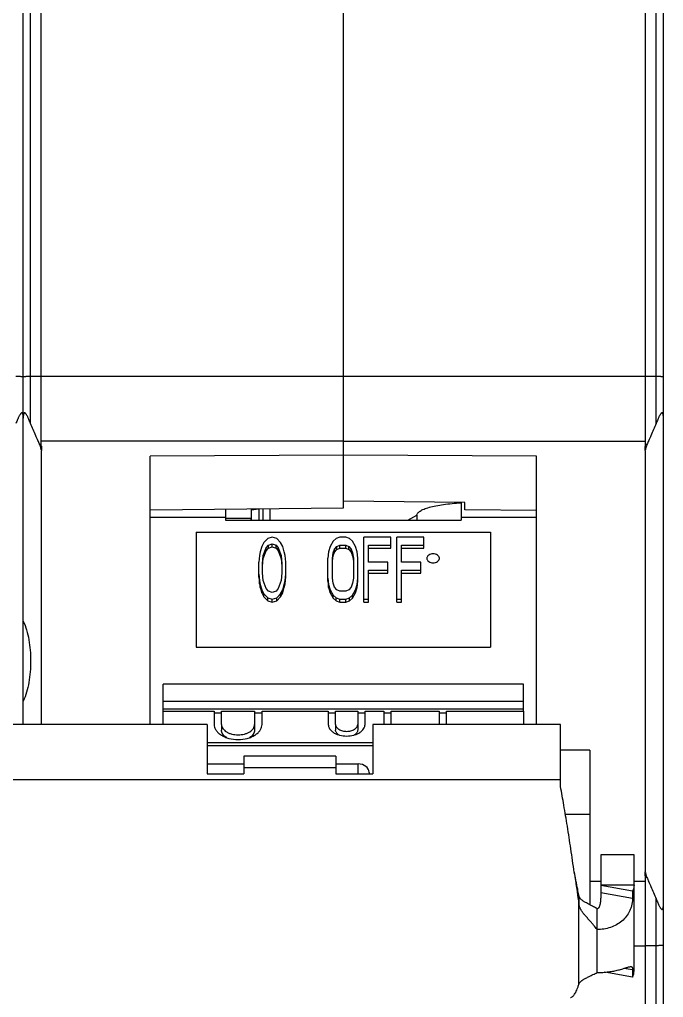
# Model space of a CAD drawing. Header units: millimetres. Extents: x 349.6 to 384.6, y 164.5 to 252.5.
# Drawn here: x 366.94 to 384.44, y 199.33 to 225.9 of the extents above; entities that cross this region are included whole.
import ezdxf

# ---------------------------------------------------------------- set-up
doc = ezdxf.new("R2010")
doc.units = ezdxf.units.MM
doc.header["$MEASUREMENT"] = 0
doc.layers.get('0').update_dxf_attribs({"lineweight": 0})
for name, color, linetype, lineweight in [('03_AXES', 7, 'Continuous', 0), ('08_DRAFTS', 7, 'Continuous', 0), ('09_ROUNDS', 7, 'Continuous', 0)]:
    doc.layers.add(name, color=color, linetype=linetype, lineweight=lineweight)

msp = doc.modelspace()

# ---------------------------------------------------------------- linework, layer by layer
at = {"color": 7, "lineweight": 25}
for p, q in [((367.236, 214.92), (367.236, 250.865)), ((367.526, 214.205), (367.526, 250.965)), ((367.036, 209.552), (367.036, 250.665)), ((367.526, 216.197), (367.236, 216.197)), ((375.736, 216.201), (367.526, 216.201)), ((375.736, 214.44), (367.526, 214.44)), ((367.526, 214.348), (367.485, 214.348)), ((367.536, 206.746), (367.536, 214.191)), ((373.436, 212.59), (373.233, 212.565)), ((372.536, 212.375), (372.536, 212.295)), ((372.536, 212.295), (378.936, 212.295)), ((377.486, 212.295), (377.736, 212.429)), ((377.736, 212.429), (377.736, 212.295)), ((378.936, 212.375), (378.936, 212.295)), ((371.736, 211.972), (371.736, 208.849)), ((371.736, 211.972), (379.736, 211.972)), ((373.681, 211.797), (373.579, 211.69)), ((373.804, 211.833), (373.681, 211.797)), ((373.926, 211.797), (373.804, 211.833)), ((374.028, 211.69), (373.926, 211.797)), ((375.539, 211.797), (375.457, 211.726)), ((375.641, 211.833), (375.539, 211.797)), ((375.804, 211.833), (375.641, 211.833)), ((375.907, 211.797), (375.804, 211.833)), ((375.988, 211.726), (375.907, 211.797)), ((376.294, 210.069), (376.294, 211.833)), ((377.029, 211.833), (376.294, 211.833)), ((377.029, 211.537), (377.029, 211.833)), ((377.193, 210.069), (377.193, 211.833)), ((377.928, 211.833), (377.193, 211.833)), ((377.928, 211.537), (377.928, 211.833)), ((379.736, 211.972), (379.736, 208.849)), ((373.518, 211.583), (373.477, 211.439)), ((373.579, 211.69), (373.518, 211.583)), ((373.559, 211.332), (373.64, 211.547)), ((373.64, 211.547), (373.702, 211.618)), ((373.64, 211.466), (373.64, 211.547)), ((373.64, 211.466), (373.702, 211.537)), ((373.702, 211.618), (373.804, 211.654)), ((373.702, 211.537), (373.702, 211.618)), ((373.702, 211.537), (373.804, 211.573)), ((373.804, 211.573), (373.804, 211.654)), ((373.804, 211.654), (373.906, 211.618)), ((373.804, 211.573), (373.906, 211.537)), ((373.906, 211.537), (373.906, 211.618)), ((373.906, 211.618), (373.967, 211.547)), ((373.906, 211.537), (373.967, 211.466)), ((373.967, 211.466), (373.967, 211.547)), ((373.967, 211.547), (374.049, 211.332)), ((374.089, 211.583), (374.028, 211.69)), ((374.13, 211.439), (374.089, 211.583)), ((375.376, 211.583), (375.335, 211.439)), ((375.457, 211.726), (375.376, 211.583)), ((375.457, 211.404), (375.498, 211.511)), ((375.498, 211.511), (375.559, 211.583)), ((375.498, 211.43), (375.498, 211.511)), ((375.498, 211.43), (375.559, 211.502)), ((375.559, 211.583), (375.641, 211.618)), ((375.559, 211.502), (375.559, 211.583)), ((375.559, 211.502), (375.641, 211.537)), ((375.641, 211.537), (375.641, 211.618)), ((375.641, 211.618), (375.804, 211.618)), ((375.641, 211.537), (375.804, 211.537)), ((375.804, 211.537), (375.804, 211.618)), ((375.804, 211.618), (375.886, 211.583)), ((375.804, 211.537), (375.886, 211.502)), ((375.886, 211.502), (375.886, 211.583)), ((375.886, 211.583), (375.947, 211.511)), ((375.886, 211.502), (375.947, 211.43)), ((375.947, 211.43), (375.947, 211.511)), ((375.947, 211.511), (375.988, 211.404)), ((376.07, 211.583), (375.988, 211.726)), ((376.111, 211.439), (376.07, 211.583)), ((376.417, 211.153), (376.417, 211.618)), ((376.417, 211.618), (377.029, 211.618)), ((376.417, 211.537), (377.029, 211.537)), ((377.315, 211.153), (377.315, 211.618)), ((377.315, 211.618), (377.928, 211.618)), ((377.315, 211.537), (377.928, 211.537)), ((373.457, 211.332), (373.436, 211.153)), ((373.477, 211.439), (373.457, 211.332)), ((373.538, 211.117), (373.559, 211.332)), ((373.538, 211.036), (373.559, 211.251)), ((373.559, 211.251), (373.64, 211.466)), ((373.559, 211.251), (373.559, 211.332)), ((373.967, 211.466), (374.049, 211.251)), ((374.049, 211.332), (374.069, 211.117)), ((374.049, 211.251), (374.049, 211.332)), ((374.049, 211.251), (374.069, 211.036)), ((374.151, 211.332), (374.13, 211.439)), ((374.171, 211.153), (374.151, 211.332)), ((375.335, 211.439), (375.314, 211.26)), ((375.314, 210.642), (375.314, 211.26)), ((375.437, 211.26), (375.457, 211.404)), ((375.437, 211.179), (375.457, 211.322)), ((375.437, 210.723), (375.437, 211.26)), ((375.457, 211.322), (375.498, 211.43)), ((375.457, 211.322), (375.457, 211.404)), ((375.947, 211.43), (375.988, 211.322)), ((375.988, 211.404), (376.009, 211.26)), ((375.988, 211.322), (375.988, 211.404)), ((375.988, 211.322), (376.009, 211.179)), ((376.009, 211.26), (376.009, 210.723)), ((376.131, 211.26), (376.111, 211.439)), ((376.131, 210.642), (376.131, 211.26)), ((373.436, 210.75), (373.436, 211.153)), ((373.538, 210.866), (373.538, 211.117)), ((374.069, 211.117), (374.069, 210.866)), ((374.171, 210.75), (374.171, 211.153)), ((376.948, 211.153), (376.417, 211.153)), ((376.948, 210.857), (376.948, 211.153)), ((377.846, 211.153), (377.315, 211.153)), ((377.846, 210.857), (377.846, 211.153)), ((373.436, 210.831), (373.457, 210.652)), ((373.436, 210.75), (373.457, 210.57)), ((373.559, 210.652), (373.538, 210.866)), ((374.069, 210.866), (374.049, 210.652)), ((374.151, 210.652), (374.171, 210.831)), ((374.151, 210.57), (374.171, 210.75)), ((375.314, 210.723), (375.335, 210.544)), ((375.457, 210.58), (375.437, 210.723)), ((376.009, 210.723), (375.988, 210.58)), ((376.111, 210.544), (376.131, 210.723)), ((376.417, 210.069), (376.417, 210.938)), ((376.417, 210.938), (376.948, 210.938)), ((376.417, 210.857), (376.948, 210.857)), ((377.315, 210.069), (377.315, 210.938)), ((377.315, 210.938), (377.846, 210.938)), ((377.315, 210.857), (377.846, 210.857)), ((373.457, 210.652), (373.477, 210.544)), ((373.457, 210.57), (373.457, 210.652)), ((373.457, 210.57), (373.477, 210.463)), ((373.477, 210.463), (373.477, 210.544)), ((373.477, 210.544), (373.518, 210.401)), ((373.477, 210.463), (373.518, 210.32)), ((373.64, 210.437), (373.559, 210.652)), ((373.702, 210.365), (373.64, 210.437)), ((373.967, 210.437), (373.906, 210.365)), ((374.049, 210.652), (373.967, 210.437)), ((374.089, 210.401), (374.13, 210.544)), ((374.089, 210.32), (374.13, 210.463)), ((374.13, 210.544), (374.151, 210.652)), ((374.13, 210.463), (374.151, 210.57)), ((374.13, 210.463), (374.13, 210.544)), ((374.151, 210.57), (374.151, 210.652)), ((375.314, 210.642), (375.335, 210.463)), ((375.335, 210.463), (375.335, 210.544)), ((375.335, 210.544), (375.376, 210.401)), ((375.335, 210.463), (375.376, 210.32)), ((375.498, 210.472), (375.457, 210.58)), ((375.559, 210.401), (375.498, 210.472)), ((375.947, 210.472), (375.886, 210.401)), ((375.988, 210.58), (375.947, 210.472)), ((376.07, 210.401), (376.111, 210.544)), ((376.07, 210.32), (376.111, 210.463)), ((376.111, 210.463), (376.131, 210.642)), ((376.111, 210.463), (376.111, 210.544)), ((373.518, 210.32), (373.518, 210.401)), ((373.518, 210.401), (373.579, 210.293)), ((373.518, 210.32), (373.579, 210.212)), ((373.579, 210.212), (373.579, 210.293)), ((373.579, 210.293), (373.681, 210.186)), ((373.579, 210.212), (373.681, 210.105)), ((373.681, 210.105), (373.681, 210.186)), ((373.681, 210.186), (373.804, 210.15)), ((373.804, 210.329), (373.702, 210.365)), ((373.906, 210.365), (373.804, 210.329)), ((373.804, 210.15), (373.926, 210.186)), ((373.926, 210.186), (374.028, 210.293)), ((373.926, 210.105), (374.028, 210.212)), ((373.926, 210.105), (373.926, 210.186)), ((374.028, 210.293), (374.089, 210.401)), ((374.028, 210.212), (374.089, 210.32)), ((374.028, 210.212), (374.028, 210.293)), ((374.089, 210.32), (374.089, 210.401)), ((375.376, 210.32), (375.376, 210.401)), ((375.376, 210.401), (375.457, 210.258)), ((375.376, 210.32), (375.457, 210.177)), ((375.457, 210.177), (375.457, 210.258)), ((375.457, 210.258), (375.539, 210.186)), ((375.457, 210.177), (375.539, 210.105)), ((375.539, 210.105), (375.539, 210.186)), ((375.539, 210.186), (375.641, 210.15)), ((375.641, 210.365), (375.559, 210.401)), ((375.804, 210.365), (375.641, 210.365)), ((375.886, 210.401), (375.804, 210.365)), ((375.804, 210.15), (375.907, 210.186)), ((375.907, 210.186), (375.988, 210.258)), ((375.907, 210.105), (375.907, 210.186)), ((375.907, 210.105), (375.988, 210.177)), ((375.988, 210.258), (376.07, 210.401)), ((375.988, 210.177), (376.07, 210.32)), ((375.988, 210.177), (375.988, 210.258)), ((376.07, 210.32), (376.07, 210.401)), ((373.681, 210.105), (373.804, 210.069)), ((373.804, 210.069), (373.804, 210.15)), ((373.804, 210.069), (373.926, 210.105)), ((375.539, 210.105), (375.641, 210.069)), ((375.641, 210.069), (375.641, 210.15)), ((375.641, 210.15), (375.804, 210.15)), ((375.641, 210.069), (375.804, 210.069)), ((375.804, 210.069), (375.804, 210.15)), ((375.804, 210.069), (375.907, 210.105)), ((376.294, 210.15), (376.417, 210.15)), ((376.294, 210.069), (376.417, 210.069)), ((377.193, 210.15), (377.315, 210.15)), ((377.193, 210.069), (377.315, 210.069)), ((371.736, 208.849), (379.736, 208.849)), ((367.036, 206.746), (367.036, 207.379)), ((370.836, 206.746), (370.836, 207.106)), ((370.836, 207.106), (372.226, 207.106)), ((372.226, 207.106), (372.226, 206.748)), ((372.226, 207.057), (372.426, 207.057)), ((372.426, 206.748), (372.426, 207.106)), ((372.426, 207.106), (373.326, 207.106)), ((373.326, 207.106), (373.326, 206.748)), ((373.326, 207.057), (373.526, 207.057)), ((373.526, 206.748), (373.526, 207.106)), ((373.526, 207.106), (375.326, 207.106)), ((375.326, 207.106), (375.326, 206.748)), ((375.326, 207.057), (375.526, 207.057)), ((375.526, 206.748), (375.526, 207.106)), ((375.526, 207.106), (376.126, 207.106)), ((376.126, 207.106), (376.126, 206.748)), ((376.126, 207.057), (376.326, 207.057)), ((376.326, 206.748), (376.326, 207.106)), ((376.326, 207.106), (376.836, 207.106)), ((376.836, 207.106), (376.836, 206.746)), ((376.836, 207.057), (377.036, 207.057)), ((377.036, 206.746), (377.036, 207.106)), ((377.036, 207.106), (378.336, 207.106)), ((378.336, 207.106), (378.336, 206.746)), ((378.336, 207.057), (378.536, 207.057)), ((378.536, 206.746), (378.536, 207.106)), ((378.536, 207.106), (380.636, 207.106)), ((380.636, 207.106), (380.636, 206.746)), ((382.436, 206.045), (381.636, 206.045)), ((375.536, 205.568), (373.036, 205.568)), ((381.636, 205.243), (350.936, 205.243)), ((382.736, 203.202), (382.736, 202.383)), ((383.636, 203.202), (382.736, 203.202)), ((382.732, 202.366), (382.732, 202.172)), ((383.598, 202.211), (382.732, 202.366)), ((382.736, 202.383), (383.636, 202.383)), ((382.136, 201.893), (382.136, 202.114)), ((382.144, 202.084), (382.136, 202.114)), ((382.144, 201.849), (382.144, 202.084)), ((383.598, 202.017), (382.732, 202.172)), ((382.636, 201.171), (382.636, 201.737)), ((383.598, 200.074), (383.363, 200.116)), ((383.598, 199.88), (382.843, 200.015))]:
    msp.add_line(p, q, dxfattribs=at)
at = {"color": 3, "lineweight": 25}
for p, q in [((372.036, 206.746), (357.036, 206.746)), ((372.036, 206.746), (372.036, 205.4)), ((376.536, 206.746), (376.536, 205.4)), ((381.636, 206.746), (376.536, 206.746)), ((381.636, 205.057), (381.636, 206.746)), ((373.036, 205.881), (373.036, 205.4)), ((375.536, 205.881), (373.036, 205.881)), ((375.536, 205.881), (375.536, 205.4)), ((372.036, 205.4), (373.036, 205.4)), ((375.536, 205.4), (376.536, 205.4)), ((383.636, 200.052), (383.636, 203.202)), ((383.598, 202.211), (383.598, 202.017)), ((382.136, 199.678), (382.136, 201.893)), ((382.144, 201.849), (382.136, 201.893)), ((382.636, 200.005), (382.636, 201.171)), ((383.598, 200.074), (383.598, 199.88))]:
    msp.add_line(p, q, dxfattribs=at)
at = {"color": 7, "lineweight": 25}
for points, knots in [([(367.236, 216.197), (367.223, 216.197), (367.21, 216.197), (367.197, 216.197), (367.185, 216.196), (367.172, 216.196), (367.16, 216.196), (367.148, 216.196), (367.137, 216.196), (367.125, 216.195), (367.115, 216.195), (367.105, 216.195), (367.095, 216.194), (367.09, 216.194), (367.086, 216.194), (367.082, 216.194), (367.078, 216.194), (367.074, 216.194), (367.07, 216.193), (367.066, 216.193), (367.063, 216.193), (367.06, 216.193), (367.057, 216.192), (367.054, 216.192), (367.051, 216.192), (367.049, 216.192), (367.047, 216.192), (367.045, 216.191), (367.043, 216.191), (367.041, 216.191), (367.04, 216.191), (367.039, 216.19), (367.038, 216.19), (367.037, 216.19), (367.037, 216.19), (367.036, 216.189), (367.036, 216.189)], [0, 0, 0, 0, 1, 1, 1, 2, 2, 2, 3, 3, 3, 4, 4, 4, 5, 5, 5, 6, 6, 6, 7, 7, 7, 8, 8, 8, 9, 9, 9, 10, 10, 10, 11, 11, 11, 12, 12, 12, 12]), ([(367.236, 214.92), (367.229, 214.94), (367.221, 214.959), (367.213, 214.978), (367.205, 214.996), (367.197, 215.015), (367.189, 215.034), (367.185, 215.044), (367.181, 215.053), (367.177, 215.062), (367.172, 215.071), (367.168, 215.081), (367.164, 215.09), (367.159, 215.099), (367.155, 215.108), (367.15, 215.117), (367.146, 215.126), (367.141, 215.134), (367.136, 215.143), (367.131, 215.151), (367.127, 215.159), (367.121, 215.168), (367.119, 215.171), (367.116, 215.175), (367.113, 215.179), (367.111, 215.183), (367.108, 215.186), (367.105, 215.19), (367.102, 215.193), (367.099, 215.196), (367.096, 215.199), (367.093, 215.202), (367.09, 215.204), (367.087, 215.206), (367.084, 215.208), (367.08, 215.21), (367.077, 215.21), (367.075, 215.21), (367.073, 215.21), (367.072, 215.21), (367.07, 215.21), (367.068, 215.209), (367.066, 215.209), (367.063, 215.207), (367.059, 215.203), (367.057, 215.2), (367.054, 215.195), (367.052, 215.19), (367.05, 215.185), (367.045, 215.173), (367.043, 215.161), (367.041, 215.149), (367.037, 215.123), (367.036, 215.097), (367.036, 215.071)], [0, 0, 0, 0, 1, 1, 1, 2, 2, 2, 3, 3, 3, 4, 4, 4, 5, 5, 5, 6, 6, 6, 7, 7, 7, 8, 8, 8, 9, 9, 9, 10, 10, 10, 11, 11, 11, 12, 12, 12, 13, 13, 13, 14, 14, 14, 15, 15, 15, 16, 16, 16, 17, 17, 17, 18, 18, 18, 18]), ([(367.485, 214.348), (367.469, 214.385), (367.453, 214.421), (367.436, 214.458), (367.416, 214.502), (367.396, 214.547), (367.376, 214.591), (367.327, 214.7), (367.28, 214.81), (367.236, 214.92)], [0, 0, 0, 0, 1, 1, 1, 2, 2, 2, 3, 3, 3, 3]), ([(367.526, 214.205), (367.524, 214.217), (367.522, 214.23), (367.519, 214.242), (367.511, 214.278), (367.5, 214.314), (367.485, 214.348)], [0, 0, 0, 0, 1, 1, 1, 2, 2, 2, 2]), ([(367.526, 214.318), (367.528, 214.308), (367.529, 214.297), (367.531, 214.287), (367.534, 214.255), (367.536, 214.223), (367.536, 214.191)], [0, 0, 0, 0, 1, 1, 1, 2, 2, 2, 2]), ([(378.176, 211.379), (378.154, 211.379), (378.132, 211.376), (378.111, 211.37), (378.091, 211.364), (378.073, 211.355), (378.056, 211.344), (378.041, 211.333), (378.028, 211.32), (378.019, 211.305), (378.015, 211.297), (378.012, 211.29), (378.009, 211.282), (378.007, 211.274), (378.006, 211.266), (378.006, 211.259)], [0, 0, 0, 0, 1, 1, 1, 2, 2, 2, 3, 3, 3, 4, 4, 4, 5, 5, 5, 5]), ([(378.006, 211.259), (378.006, 211.251), (378.007, 211.243), (378.009, 211.235), (378.012, 211.227), (378.015, 211.22), (378.019, 211.213), (378.028, 211.197), (378.041, 211.184), (378.056, 211.174), (378.073, 211.162), (378.091, 211.153), (378.111, 211.147), (378.132, 211.141), (378.154, 211.138), (378.176, 211.138)], [0, 0, 0, 0, 1, 1, 1, 2, 2, 2, 3, 3, 3, 4, 4, 4, 5, 5, 5, 5]), ([(378.346, 211.259), (378.346, 211.266), (378.345, 211.274), (378.343, 211.282), (378.341, 211.29), (378.337, 211.297), (378.333, 211.305), (378.324, 211.32), (378.311, 211.333), (378.296, 211.344), (378.28, 211.355), (378.261, 211.364), (378.241, 211.37), (378.22, 211.376), (378.198, 211.379), (378.176, 211.379)], [0, 0, 0, 0, 1, 1, 1, 2, 2, 2, 3, 3, 3, 4, 4, 4, 5, 5, 5, 5]), ([(378.176, 211.138), (378.198, 211.138), (378.22, 211.141), (378.241, 211.147), (378.261, 211.153), (378.28, 211.162), (378.296, 211.174), (378.311, 211.184), (378.324, 211.197), (378.333, 211.213), (378.337, 211.22), (378.341, 211.227), (378.343, 211.235), (378.345, 211.243), (378.346, 211.251), (378.346, 211.259)], [0, 0, 0, 0, 1, 1, 1, 2, 2, 2, 3, 3, 3, 4, 4, 4, 5, 5, 5, 5]), ([(367.036, 209.552), (367.073, 209.475), (367.103, 209.395), (367.127, 209.313), (367.153, 209.225), (367.173, 209.136), (367.189, 209.046), (367.205, 208.951), (367.217, 208.856), (367.224, 208.76), (367.232, 208.662), (367.236, 208.564), (367.236, 208.465)], [0, 0, 0, 0, 1, 1, 1, 2, 2, 2, 3, 3, 3, 4, 4, 4, 4]), ([(367.236, 208.465), (367.236, 208.367), (367.232, 208.269), (367.224, 208.171), (367.217, 208.075), (367.205, 207.98), (367.189, 207.885), (367.173, 207.795), (367.153, 207.706), (367.127, 207.618), (367.103, 207.536), (367.073, 207.456), (367.036, 207.379)], [0, 0, 0, 0, 1, 1, 1, 2, 2, 2, 3, 3, 3, 4, 4, 4, 4]), ([(382.136, 202.114), (382.126, 202.165), (382.115, 202.215), (382.105, 202.266), (382.074, 202.42), (382.043, 202.574), (382.012, 202.728)], [0, 0, 0, 0, 1, 1, 1, 2, 2, 2, 2]), ([(382.736, 202.383), (382.736, 202.382), (382.736, 202.38), (382.736, 202.379), (382.735, 202.374), (382.734, 202.37), (382.732, 202.366)], [0, 0, 0, 0, 1, 1, 1, 2, 2, 2, 2]), ([(382.636, 201.737), (382.603, 201.757), (382.569, 201.776), (382.534, 201.794), (382.514, 201.805), (382.493, 201.816), (382.473, 201.827), (382.46, 201.834), (382.447, 201.84), (382.434, 201.847), (382.425, 201.852), (382.416, 201.857), (382.406, 201.862), (382.394, 201.868), (382.381, 201.875), (382.369, 201.882), (382.353, 201.89), (382.337, 201.899), (382.321, 201.908), (382.308, 201.914), (382.296, 201.921), (382.283, 201.928), (382.275, 201.933), (382.266, 201.938), (382.258, 201.944), (382.25, 201.949), (382.242, 201.955), (382.234, 201.961), (382.226, 201.966), (382.219, 201.972), (382.212, 201.978), (382.208, 201.981), (382.205, 201.985), (382.201, 201.988), (382.198, 201.991), (382.194, 201.995), (382.191, 201.999), (382.187, 202.003), (382.184, 202.007), (382.181, 202.01), (382.178, 202.014), (382.176, 202.017), (382.173, 202.021), (382.171, 202.024), (382.169, 202.027), (382.167, 202.031), (382.165, 202.033), (382.163, 202.036), (382.162, 202.039), (382.159, 202.044), (382.156, 202.049), (382.153, 202.054), (382.151, 202.06), (382.148, 202.065), (382.147, 202.071), (382.145, 202.075), (382.144, 202.079), (382.144, 202.084)], [0, 0, 0, 0, 1, 1, 1, 2, 2, 2, 3, 3, 3, 4, 4, 4, 5, 5, 5, 6, 6, 6, 7, 7, 7, 8, 8, 8, 9, 9, 9, 10, 10, 10, 11, 11, 11, 12, 12, 12, 13, 13, 13, 14, 14, 14, 15, 15, 15, 16, 16, 16, 17, 17, 17, 18, 18, 18, 19, 19, 19, 19]), ([(382.732, 202.172), (382.732, 202.136), (382.732, 202.1), (382.731, 202.064), (382.73, 202.046), (382.73, 202.027), (382.729, 202.009), (382.728, 201.99), (382.727, 201.971), (382.725, 201.952), (382.723, 201.932), (382.721, 201.913), (382.718, 201.894), (382.717, 201.884), (382.715, 201.874), (382.713, 201.864), (382.711, 201.854), (382.709, 201.844), (382.706, 201.834), (382.704, 201.825), (382.701, 201.815), (382.697, 201.805), (382.694, 201.795), (382.69, 201.786), (382.685, 201.777), (382.682, 201.772), (382.679, 201.767), (382.676, 201.763), (382.673, 201.759), (382.67, 201.755), (382.666, 201.751), (382.662, 201.747), (382.657, 201.744), (382.652, 201.741), (382.647, 201.739), (382.642, 201.737), (382.636, 201.737)], [0, 0, 0, 0, 1, 1, 1, 2, 2, 2, 3, 3, 3, 4, 4, 4, 5, 5, 5, 6, 6, 6, 7, 7, 7, 8, 8, 8, 9, 9, 9, 10, 10, 10, 11, 11, 11, 12, 12, 12, 12])]:
    msp.add_open_spline(points, degree=3, knots=knots, dxfattribs=at)
at = {"color": 3, "lineweight": 25}
for points, knots in [([(382.012, 202.728), (381.981, 202.941), (381.95, 203.153), (381.918, 203.366), (381.888, 203.571), (381.857, 203.776), (381.824, 203.981), (381.794, 204.171), (381.763, 204.362), (381.73, 204.552), (381.701, 204.721), (381.67, 204.889), (381.636, 205.057)], [0, 0, 0, 0, 1, 1, 1, 2, 2, 2, 3, 3, 3, 4, 4, 4, 4]), ([(383.636, 202.383), (383.636, 202.354), (383.633, 202.325), (383.627, 202.296), (383.62, 202.267), (383.61, 202.238), (383.598, 202.211)], [0, 0, 0, 0, 1, 1, 1, 2, 2, 2, 2]), ([(383.598, 202.017), (383.598, 202.004), (383.597, 201.991), (383.596, 201.978), (383.595, 201.964), (383.594, 201.949), (383.592, 201.935), (383.588, 201.905), (383.583, 201.874), (383.576, 201.845), (383.568, 201.815), (383.56, 201.786), (383.55, 201.757), (383.54, 201.728), (383.529, 201.701), (383.516, 201.674), (383.491, 201.621), (383.46, 201.571), (383.424, 201.525), (383.389, 201.479), (383.349, 201.438), (383.305, 201.401), (383.26, 201.363), (383.211, 201.33), (383.16, 201.302), (383.108, 201.273), (383.053, 201.249), (382.997, 201.23), (382.881, 201.19), (382.758, 201.171), (382.636, 201.171)], [0, 0, 0, 0, 1, 1, 1, 2, 2, 2, 3, 3, 3, 4, 4, 4, 5, 5, 5, 6, 6, 6, 7, 7, 7, 8, 8, 8, 9, 9, 9, 10, 10, 10, 10]), ([(382.636, 201.171), (382.604, 201.212), (382.571, 201.253), (382.537, 201.293), (382.517, 201.316), (382.497, 201.34), (382.477, 201.363), (382.465, 201.377), (382.453, 201.39), (382.441, 201.404), (382.428, 201.419), (382.415, 201.434), (382.401, 201.449), (382.379, 201.474), (382.357, 201.499), (382.335, 201.524), (382.324, 201.537), (382.313, 201.549), (382.302, 201.562), (382.294, 201.572), (382.285, 201.582), (382.276, 201.593), (382.258, 201.615), (382.24, 201.638), (382.223, 201.662), (382.218, 201.67), (382.213, 201.677), (382.208, 201.685), (382.204, 201.692), (382.2, 201.698), (382.196, 201.705), (382.192, 201.712), (382.188, 201.719), (382.185, 201.726), (382.182, 201.733), (382.178, 201.74), (382.175, 201.747), (382.172, 201.756), (382.168, 201.764), (382.165, 201.772), (382.161, 201.783), (382.157, 201.794), (382.153, 201.805), (382.151, 201.813), (382.149, 201.822), (382.147, 201.83), (382.145, 201.836), (382.144, 201.842), (382.144, 201.849)], [0, 0, 0, 0, 1, 1, 1, 2, 2, 2, 3, 3, 3, 4, 4, 4, 5, 5, 5, 6, 6, 6, 7, 7, 7, 8, 8, 8, 9, 9, 9, 10, 10, 10, 11, 11, 11, 12, 12, 12, 13, 13, 13, 14, 14, 14, 15, 15, 15, 16, 16, 16, 16]), ([(382.636, 200.005), (382.688, 200.005), (382.739, 200.007), (382.791, 200.01), (382.841, 200.013), (382.891, 200.018), (382.941, 200.024), (382.989, 200.03), (383.036, 200.037), (383.084, 200.046), (383.127, 200.054), (383.171, 200.064), (383.214, 200.074), (383.253, 200.084), (383.292, 200.094), (383.33, 200.106), (383.363, 200.116), (383.396, 200.126), (383.428, 200.137), (383.442, 200.141), (383.456, 200.146), (383.47, 200.15), (383.482, 200.154), (383.494, 200.158), (383.506, 200.161), (383.516, 200.163), (383.527, 200.165), (383.537, 200.167), (383.545, 200.167), (383.554, 200.167), (383.562, 200.165)], [0, 0, 0, 0, 1, 1, 1, 2, 2, 2, 3, 3, 3, 4, 4, 4, 5, 5, 5, 6, 6, 6, 7, 7, 7, 8, 8, 8, 9, 9, 9, 10, 10, 10, 10]), ([(383.562, 200.165), (383.567, 200.164), (383.573, 200.161), (383.577, 200.158), (383.582, 200.153), (383.586, 200.147), (383.588, 200.141), (383.59, 200.137), (383.591, 200.133), (383.592, 200.129), (383.594, 200.124), (383.595, 200.119), (383.596, 200.114), (383.597, 200.101), (383.598, 200.087), (383.598, 200.074)], [0, 0, 0, 0, 1, 1, 1, 2, 2, 2, 3, 3, 3, 4, 4, 4, 5, 5, 5, 5]), ([(382.144, 199.698), (382.145, 199.701), (382.146, 199.704), (382.147, 199.707), (382.149, 199.711), (382.151, 199.715), (382.153, 199.719), (382.156, 199.724), (382.16, 199.729), (382.164, 199.733), (382.168, 199.74), (382.174, 199.745), (382.179, 199.751), (382.185, 199.757), (382.191, 199.763), (382.198, 199.769), (382.201, 199.772), (382.204, 199.774), (382.207, 199.777), (382.21, 199.78), (382.213, 199.782), (382.217, 199.785), (382.221, 199.788), (382.225, 199.791), (382.23, 199.794), (382.235, 199.798), (382.24, 199.801), (382.245, 199.804), (382.255, 199.81), (382.265, 199.817), (382.275, 199.822), (382.286, 199.829), (382.298, 199.835), (382.309, 199.841), (382.323, 199.849), (382.338, 199.857), (382.353, 199.865), (382.367, 199.873), (382.381, 199.88), (382.395, 199.888), (382.408, 199.894), (382.42, 199.9), (382.433, 199.907), (382.447, 199.914), (382.462, 199.921), (382.476, 199.928), (382.491, 199.935), (382.506, 199.942), (382.521, 199.95), (382.559, 199.968), (382.598, 199.987), (382.636, 200.005)], [0, 0, 0, 0, 1, 1, 1, 2, 2, 2, 3, 3, 3, 4, 4, 4, 5, 5, 5, 6, 6, 6, 7, 7, 7, 8, 8, 8, 9, 9, 9, 10, 10, 10, 11, 11, 11, 12, 12, 12, 13, 13, 13, 14, 14, 14, 15, 15, 15, 16, 16, 16, 17, 17, 17, 17]), ([(383.598, 199.88), (383.61, 199.907), (383.62, 199.936), (383.627, 199.965), (383.633, 199.993), (383.636, 200.023), (383.636, 200.052)], [0, 0, 0, 0, 1, 1, 1, 2, 2, 2, 2]), ([(381.908, 199.328), (381.918, 199.328), (381.927, 199.33), (381.937, 199.334), (381.947, 199.338), (381.956, 199.343), (381.965, 199.35), (381.976, 199.358), (381.985, 199.368), (381.994, 199.378), (382.004, 199.39), (382.013, 199.403), (382.022, 199.416), (382.032, 199.432), (382.042, 199.449), (382.051, 199.466), (382.061, 199.486), (382.07, 199.506), (382.079, 199.526), (382.089, 199.549), (382.099, 199.573), (382.108, 199.597), (382.118, 199.623), (382.127, 199.65), (382.136, 199.678)], [0, 0, 0, 0, 1, 1, 1, 2, 2, 2, 3, 3, 3, 4, 4, 4, 5, 5, 5, 6, 6, 6, 7, 7, 7, 8, 8, 8, 8])]:
    msp.add_open_spline(points, degree=3, knots=knots, dxfattribs=at)
for points in [[(382.012, 202.728), (382.053, 202.45), (382.094, 202.171), (382.136, 201.893)], [(382.136, 199.678), (382.139, 199.684), (382.141, 199.691), (382.144, 199.698)]]:
    msp.add_open_spline(points, degree=3, dxfattribs=at)
at = {"layer": '03_AXES', "color": 7, "lineweight": 25}
for p, q in [((383.946, 214.205), (383.946, 250.965)), ((384.236, 214.92), (384.236, 250.865)), ((367.036, 206.746), (367.036, 250.665)), ((384.436, 166.265), (384.436, 250.665)), ((375.736, 212.81), (375.736, 239.192)), ((383.946, 216.201), (375.736, 216.201)), ((384.236, 216.197), (383.946, 216.197)), ((375.736, 214.44), (383.946, 214.44)), ((383.936, 214.191), (383.936, 202.74)), ((383.987, 214.348), (383.946, 214.348)), ((380.986, 214.035), (375.736, 214.06)), ((380.986, 206.746), (380.986, 214.035)), ((372.536, 212.6), (372.536, 212.375)), ((379.036, 212.775), (375.736, 212.81)), ((378.936, 212.776), (378.936, 212.375)), ((379.036, 212.58), (379.036, 212.775)), ((370.486, 212.375), (372.536, 212.375)), ((378.936, 212.375), (380.986, 212.375)), ((372.426, 206.748), (372.426, 206.593)), ((373.326, 206.748), (373.326, 206.593)), ((375.526, 206.748), (375.526, 206.593)), ((376.126, 206.748), (376.126, 206.593)), ((383.946, 165.965), (383.946, 202.726)), ((382.436, 202.491), (382.736, 202.491)), ((383.636, 202.491), (383.946, 202.491)), ((383.987, 202.583), (383.946, 202.583)), ((384.236, 166.065), (384.236, 202.01)), ((383.636, 200.73), (383.946, 200.73)), ((384.236, 200.734), (383.946, 200.734))]:
    msp.add_line(p, q, dxfattribs=at)
for points, knots in [([(367.036, 216.189), (367.036, 216.189), (367.036, 216.19), (367.035, 216.19), (367.034, 216.19), (367.033, 216.19), (367.032, 216.191), (367.031, 216.191), (367.029, 216.191), (367.027, 216.191), (367.025, 216.192), (367.023, 216.192), (367.021, 216.192), (367.018, 216.192), (367.015, 216.192), (367.012, 216.193), (367.009, 216.193), (367.006, 216.193), (367.002, 216.193), (366.999, 216.194), (366.995, 216.194), (366.991, 216.194), (366.986, 216.194), (366.982, 216.194), (366.978, 216.194), (366.967, 216.195), (366.957, 216.195), (366.947, 216.195), (366.936, 216.196), (366.924, 216.196), (366.913, 216.196), (366.9, 216.196), (366.888, 216.196), (366.875, 216.197), (366.862, 216.197), (366.849, 216.197), (366.836, 216.197)], [0, 0, 0, 0, 1, 1, 1, 2, 2, 2, 3, 3, 3, 4, 4, 4, 5, 5, 5, 6, 6, 6, 7, 7, 7, 8, 8, 8, 9, 9, 9, 10, 10, 10, 11, 11, 11, 12, 12, 12, 12]), ([(384.436, 216.189), (384.436, 216.189), (384.436, 216.19), (384.435, 216.19), (384.434, 216.19), (384.433, 216.19), (384.432, 216.191), (384.431, 216.191), (384.429, 216.191), (384.427, 216.191), (384.425, 216.192), (384.423, 216.192), (384.421, 216.192), (384.418, 216.192), (384.415, 216.192), (384.412, 216.193), (384.409, 216.193), (384.406, 216.193), (384.402, 216.193), (384.399, 216.194), (384.395, 216.194), (384.391, 216.194), (384.386, 216.194), (384.382, 216.194), (384.378, 216.194), (384.367, 216.195), (384.357, 216.195), (384.347, 216.195), (384.336, 216.196), (384.324, 216.196), (384.313, 216.196), (384.3, 216.196), (384.288, 216.196), (384.275, 216.197), (384.262, 216.197), (384.249, 216.197), (384.236, 216.197)], [0, 0, 0, 0, 1, 1, 1, 2, 2, 2, 3, 3, 3, 4, 4, 4, 5, 5, 5, 6, 6, 6, 7, 7, 7, 8, 8, 8, 9, 9, 9, 10, 10, 10, 11, 11, 11, 12, 12, 12, 12]), ([(367.036, 215.071), (367.036, 215.097), (367.035, 215.123), (367.031, 215.149), (367.029, 215.161), (367.027, 215.173), (367.023, 215.185), (367.021, 215.19), (367.018, 215.195), (367.015, 215.2), (367.013, 215.203), (367.01, 215.207), (367.006, 215.209), (367.004, 215.209), (367.002, 215.21), (367.001, 215.21), (366.999, 215.21), (366.997, 215.21), (366.995, 215.21), (366.992, 215.21), (366.988, 215.208), (366.985, 215.206), (366.982, 215.204), (366.979, 215.202), (366.976, 215.199), (366.973, 215.196), (366.97, 215.193), (366.967, 215.19), (366.964, 215.186), (366.962, 215.183), (366.959, 215.179), (366.956, 215.175), (366.954, 215.171), (366.951, 215.168), (366.946, 215.159), (366.941, 215.151), (366.936, 215.143), (366.931, 215.134), (366.927, 215.126), (366.922, 215.117), (366.917, 215.108), (366.913, 215.099), (366.909, 215.09), (366.904, 215.081), (366.9, 215.071), (366.896, 215.062), (366.891, 215.053), (366.887, 215.044), (366.883, 215.034), (366.875, 215.015), (366.867, 214.996), (366.859, 214.978), (366.851, 214.959), (366.844, 214.94), (366.836, 214.92)], [0, 0, 0, 0, 1, 1, 1, 2, 2, 2, 3, 3, 3, 4, 4, 4, 5, 5, 5, 6, 6, 6, 7, 7, 7, 8, 8, 8, 9, 9, 9, 10, 10, 10, 11, 11, 11, 12, 12, 12, 13, 13, 13, 14, 14, 14, 15, 15, 15, 16, 16, 16, 17, 17, 17, 18, 18, 18, 18]), ([(384.436, 215.071), (384.436, 215.097), (384.435, 215.123), (384.431, 215.149), (384.429, 215.161), (384.427, 215.173), (384.423, 215.185), (384.421, 215.19), (384.418, 215.195), (384.415, 215.2), (384.413, 215.203), (384.41, 215.207), (384.406, 215.209), (384.404, 215.209), (384.402, 215.21), (384.401, 215.21), (384.399, 215.21), (384.397, 215.21), (384.395, 215.21), (384.392, 215.21), (384.388, 215.208), (384.385, 215.206), (384.382, 215.204), (384.379, 215.202), (384.376, 215.199), (384.373, 215.196), (384.37, 215.193), (384.367, 215.19), (384.364, 215.186), (384.362, 215.183), (384.359, 215.179), (384.356, 215.175), (384.354, 215.171), (384.351, 215.168), (384.346, 215.159), (384.341, 215.151), (384.336, 215.143), (384.331, 215.134), (384.327, 215.126), (384.322, 215.117), (384.317, 215.108), (384.313, 215.099), (384.309, 215.09), (384.304, 215.081), (384.3, 215.071), (384.296, 215.062), (384.291, 215.053), (384.287, 215.044), (384.283, 215.034), (384.275, 215.015), (384.267, 214.996), (384.259, 214.978), (384.251, 214.959), (384.244, 214.94), (384.236, 214.92)], [0, 0, 0, 0, 1, 1, 1, 2, 2, 2, 3, 3, 3, 4, 4, 4, 5, 5, 5, 6, 6, 6, 7, 7, 7, 8, 8, 8, 9, 9, 9, 10, 10, 10, 11, 11, 11, 12, 12, 12, 13, 13, 13, 14, 14, 14, 15, 15, 15, 16, 16, 16, 17, 17, 17, 18, 18, 18, 18]), ([(384.236, 214.92), (384.192, 214.81), (384.145, 214.7), (384.096, 214.591), (384.076, 214.547), (384.056, 214.502), (384.036, 214.458), (384.019, 214.421), (384.003, 214.385), (383.987, 214.348)], [0, 0, 0, 0, 1, 1, 1, 2, 2, 2, 3, 3, 3, 3]), ([(383.936, 214.191), (383.936, 214.202), (383.936, 214.213), (383.937, 214.224), (383.938, 214.255), (383.941, 214.287), (383.946, 214.318)], [0, 0, 0, 0, 1, 1, 1, 2, 2, 2, 2]), ([(383.987, 214.348), (383.982, 214.337), (383.978, 214.325), (383.974, 214.314), (383.961, 214.278), (383.952, 214.242), (383.946, 214.205)], [0, 0, 0, 0, 1, 1, 1, 2, 2, 2, 2]), ([(372.226, 206.748), (372.226, 206.721), (372.23, 206.693), (372.239, 206.667), (372.247, 206.64), (372.26, 206.614), (372.276, 206.59), (372.293, 206.564), (372.313, 206.54), (372.336, 206.519), (372.36, 206.495), (372.388, 206.475), (372.416, 206.457), (372.448, 206.437), (372.481, 206.42), (372.515, 206.405), (372.551, 206.39), (372.589, 206.377), (372.627, 206.367), (372.708, 206.346), (372.792, 206.336), (372.876, 206.336), (372.96, 206.336), (373.044, 206.346), (373.125, 206.367), (373.163, 206.377), (373.201, 206.39), (373.237, 206.405), (373.271, 206.42), (373.304, 206.437), (373.336, 206.457), (373.365, 206.475), (373.392, 206.495), (373.417, 206.519), (373.439, 206.54), (373.46, 206.564), (373.477, 206.59), (373.492, 206.614), (373.505, 206.64), (373.514, 206.667), (373.522, 206.693), (373.526, 206.721), (373.526, 206.748)], [0, 0, 0, 0, 1, 1, 1, 2, 2, 2, 3, 3, 3, 4, 4, 4, 5, 5, 5, 6, 6, 6, 7, 7, 7, 8, 8, 8, 9, 9, 9, 10, 10, 10, 11, 11, 11, 12, 12, 12, 13, 13, 13, 14, 14, 14, 14]), ([(372.426, 206.748), (372.426, 206.729), (372.429, 206.71), (372.435, 206.692), (372.441, 206.673), (372.45, 206.655), (372.46, 206.639), (372.472, 206.621), (372.486, 206.604), (372.502, 206.589), (372.519, 206.573), (372.538, 206.559), (372.558, 206.546), (372.58, 206.532), (372.602, 206.521), (372.626, 206.511), (372.651, 206.5), (372.677, 206.491), (372.704, 206.484), (372.76, 206.47), (372.818, 206.463), (372.876, 206.463), (372.934, 206.463), (372.992, 206.47), (373.048, 206.484), (373.075, 206.491), (373.101, 206.5), (373.126, 206.511), (373.15, 206.521), (373.173, 206.532), (373.194, 206.546), (373.214, 206.559), (373.233, 206.573), (373.25, 206.589), (373.266, 206.604), (373.28, 206.621), (373.292, 206.639), (373.303, 206.655), (373.312, 206.673), (373.317, 206.692), (373.323, 206.71), (373.326, 206.729), (373.326, 206.748)], [0, 0, 0, 0, 1, 1, 1, 2, 2, 2, 3, 3, 3, 4, 4, 4, 5, 5, 5, 6, 6, 6, 7, 7, 7, 8, 8, 8, 9, 9, 9, 10, 10, 10, 11, 11, 11, 12, 12, 12, 13, 13, 13, 14, 14, 14, 14]), ([(375.326, 206.748), (375.326, 206.727), (375.329, 206.706), (375.336, 206.686), (375.342, 206.665), (375.352, 206.645), (375.364, 206.626), (375.377, 206.606), (375.393, 206.588), (375.41, 206.572), (375.429, 206.554), (375.45, 206.538), (375.473, 206.524), (375.497, 206.508), (375.522, 206.495), (375.548, 206.484), (375.576, 206.472), (375.605, 206.463), (375.635, 206.455), (375.697, 206.439), (375.762, 206.431), (375.826, 206.431), (375.891, 206.431), (375.955, 206.439), (376.017, 206.455), (376.047, 206.463), (376.076, 206.472), (376.104, 206.484), (376.13, 206.495), (376.156, 206.508), (376.18, 206.524), (376.202, 206.538), (376.223, 206.554), (376.242, 206.572), (376.259, 206.588), (376.275, 206.606), (376.288, 206.626), (376.3, 206.645), (376.31, 206.665), (376.317, 206.686), (376.323, 206.706), (376.326, 206.727), (376.326, 206.748)], [0, 0, 0, 0, 1, 1, 1, 2, 2, 2, 3, 3, 3, 4, 4, 4, 5, 5, 5, 6, 6, 6, 7, 7, 7, 8, 8, 8, 9, 9, 9, 10, 10, 10, 11, 11, 11, 12, 12, 12, 13, 13, 13, 14, 14, 14, 14]), ([(375.526, 206.748), (375.526, 206.735), (375.528, 206.723), (375.532, 206.711), (375.536, 206.698), (375.542, 206.686), (375.549, 206.675), (375.557, 206.663), (375.566, 206.652), (375.577, 206.642), (375.588, 206.631), (375.601, 206.622), (375.614, 206.613), (375.644, 206.594), (375.677, 206.581), (375.711, 206.572), (375.749, 206.562), (375.787, 206.558), (375.826, 206.558), (375.865, 206.558), (375.903, 206.562), (375.941, 206.572), (375.975, 206.581), (376.008, 206.594), (376.038, 206.613), (376.052, 206.622), (376.064, 206.631), (376.076, 206.642), (376.086, 206.652), (376.095, 206.663), (376.103, 206.675), (376.111, 206.686), (376.116, 206.698), (376.12, 206.711), (376.124, 206.723), (376.126, 206.735), (376.126, 206.748)], [0, 0, 0, 0, 1, 1, 1, 2, 2, 2, 3, 3, 3, 4, 4, 4, 5, 5, 5, 6, 6, 6, 7, 7, 7, 8, 8, 8, 9, 9, 9, 10, 10, 10, 11, 11, 11, 12, 12, 12, 12]), ([(372.567, 206.386), (372.546, 206.398), (372.526, 206.413), (372.507, 206.43), (372.491, 206.445), (372.475, 206.461), (372.463, 206.48), (372.451, 206.497), (372.442, 206.516), (372.435, 206.535), (372.429, 206.554), (372.426, 206.573), (372.426, 206.593)], [0, 0, 0, 0, 1, 1, 1, 2, 2, 2, 3, 3, 3, 4, 4, 4, 4]), ([(373.326, 206.593), (373.326, 206.573), (373.323, 206.554), (373.317, 206.535), (373.31, 206.516), (373.301, 206.497), (373.289, 206.48), (373.277, 206.461), (373.262, 206.445), (373.245, 206.43), (373.227, 206.413), (373.206, 206.398), (373.185, 206.386)], [0, 0, 0, 0, 1, 1, 1, 2, 2, 2, 3, 3, 3, 4, 4, 4, 4]), ([(375.609, 206.462), (375.597, 206.47), (375.585, 206.479), (375.574, 206.49), (375.564, 206.5), (375.555, 206.51), (375.548, 206.522), (375.541, 206.533), (375.535, 206.545), (375.532, 206.557), (375.528, 206.569), (375.526, 206.581), (375.526, 206.593)], [0, 0, 0, 0, 1, 1, 1, 2, 2, 2, 3, 3, 3, 4, 4, 4, 4]), ([(376.126, 206.593), (376.126, 206.581), (376.124, 206.569), (376.121, 206.557), (376.117, 206.545), (376.111, 206.533), (376.105, 206.522), (376.097, 206.51), (376.088, 206.5), (376.078, 206.49), (376.068, 206.479), (376.056, 206.47), (376.043, 206.462)], [0, 0, 0, 0, 1, 1, 1, 2, 2, 2, 3, 3, 3, 4, 4, 4, 4]), ([(383.946, 202.613), (383.944, 202.623), (383.943, 202.634), (383.942, 202.644), (383.938, 202.676), (383.936, 202.708), (383.936, 202.74)], [0, 0, 0, 0, 1, 1, 1, 2, 2, 2, 2]), ([(383.946, 202.726), (383.948, 202.713), (383.951, 202.701), (383.953, 202.689), (383.961, 202.653), (383.973, 202.617), (383.987, 202.583)], [0, 0, 0, 0, 1, 1, 1, 2, 2, 2, 2]), ([(383.987, 202.583), (384.003, 202.546), (384.019, 202.51), (384.036, 202.473), (384.056, 202.429), (384.076, 202.384), (384.096, 202.34), (384.145, 202.231), (384.192, 202.121), (384.236, 202.01)], [0, 0, 0, 0, 1, 1, 1, 2, 2, 2, 3, 3, 3, 3]), ([(384.236, 202.01), (384.244, 201.991), (384.251, 201.972), (384.259, 201.953), (384.267, 201.934), (384.275, 201.916), (384.283, 201.897), (384.287, 201.887), (384.291, 201.878), (384.296, 201.869), (384.3, 201.86), (384.304, 201.85), (384.309, 201.841), (384.313, 201.832), (384.317, 201.823), (384.322, 201.814), (384.327, 201.805), (384.331, 201.797), (384.336, 201.788), (384.341, 201.78), (384.346, 201.771), (384.351, 201.763), (384.354, 201.76), (384.356, 201.756), (384.359, 201.752), (384.362, 201.748), (384.364, 201.745), (384.367, 201.741), (384.37, 201.738), (384.373, 201.735), (384.376, 201.732), (384.379, 201.729), (384.382, 201.727), (384.385, 201.725), (384.388, 201.723), (384.392, 201.721), (384.395, 201.721), (384.397, 201.72), (384.399, 201.72), (384.401, 201.721), (384.402, 201.721), (384.404, 201.722), (384.406, 201.722), (384.41, 201.724), (384.413, 201.728), (384.415, 201.731), (384.418, 201.736), (384.421, 201.741), (384.423, 201.746), (384.427, 201.757), (384.429, 201.77), (384.431, 201.782), (384.435, 201.808), (384.436, 201.834), (384.436, 201.86)], [0, 0, 0, 0, 1, 1, 1, 2, 2, 2, 3, 3, 3, 4, 4, 4, 5, 5, 5, 6, 6, 6, 7, 7, 7, 8, 8, 8, 9, 9, 9, 10, 10, 10, 11, 11, 11, 12, 12, 12, 13, 13, 13, 14, 14, 14, 15, 15, 15, 16, 16, 16, 17, 17, 17, 18, 18, 18, 18]), ([(384.436, 200.742), (384.436, 200.742), (384.436, 200.741), (384.435, 200.741), (384.434, 200.741), (384.433, 200.741), (384.432, 200.74), (384.431, 200.74), (384.429, 200.74), (384.427, 200.74), (384.425, 200.739), (384.423, 200.739), (384.421, 200.739), (384.418, 200.739), (384.415, 200.738), (384.412, 200.738), (384.409, 200.738), (384.406, 200.738), (384.402, 200.738), (384.399, 200.737), (384.395, 200.737), (384.391, 200.737), (384.386, 200.737), (384.382, 200.737), (384.378, 200.736), (384.367, 200.736), (384.357, 200.736), (384.347, 200.735), (384.336, 200.735), (384.324, 200.735), (384.313, 200.735), (384.3, 200.735), (384.288, 200.734), (384.275, 200.734), (384.262, 200.734), (384.249, 200.734), (384.236, 200.734)], [0, 0, 0, 0, 1, 1, 1, 2, 2, 2, 3, 3, 3, 4, 4, 4, 5, 5, 5, 6, 6, 6, 7, 7, 7, 8, 8, 8, 9, 9, 9, 10, 10, 10, 11, 11, 11, 12, 12, 12, 12])]:
    msp.add_open_spline(points, degree=3, knots=knots, dxfattribs=at)
at = {"layer": '08_DRAFTS', "color": 7, "lineweight": 25}
for p, q in [((375.736, 212.631), (375.736, 214.44)), ((375.736, 214.06), (370.486, 214.035)), ((370.486, 206.746), (370.486, 214.035))]:
    msp.add_line(p, q, dxfattribs=at)
at = {"layer": '09_ROUNDS', "color": 7, "lineweight": 25}
for p, q in [((370.486, 212.58), (375.736, 212.631)), ((373.236, 212.295), (373.236, 212.606)), ((373.436, 212.608), (373.436, 212.295)), ((373.549, 212.609), (373.549, 212.295)), ((373.736, 212.611), (373.736, 212.295)), ((380.986, 212.562), (379.036, 212.58)), ((373.236, 212.342), (372.536, 212.342)), ((370.836, 207.106), (370.836, 207.836)), ((380.636, 207.836), (370.836, 207.836)), ((380.636, 207.106), (380.636, 207.836)), ((380.636, 207.372), (370.836, 207.372)), ((380.636, 207.157), (370.836, 207.157)), ((376.536, 206.249), (372.036, 206.249)), ((376.536, 206.164), (372.036, 206.164)), ((382.436, 206.045), (382.436, 201.846)), ((372.036, 205.673), (373.036, 205.673)), ((375.536, 205.673), (376.136, 205.673)), ((376.136, 205.4), (376.136, 205.673)), ((376.436, 205.444), (376.436, 205.4)), ((382.436, 204.301), (381.772, 204.301))]:
    msp.add_line(p, q, dxfattribs=at)
for points, knots in [([(377.736, 212.429), (377.736, 212.439), (377.738, 212.449), (377.742, 212.459), (377.746, 212.469), (377.751, 212.479), (377.758, 212.488), (377.766, 212.498), (377.775, 212.508), (377.785, 212.516), (377.797, 212.527), (377.81, 212.536), (377.823, 212.544), (377.839, 212.554), (377.855, 212.563), (377.871, 212.572), (377.89, 212.581), (377.91, 212.59), (377.929, 212.598), (377.952, 212.607), (377.974, 212.615), (377.997, 212.623), (378.023, 212.631), (378.048, 212.639), (378.074, 212.646), (378.133, 212.663), (378.192, 212.676), (378.252, 212.688), (378.321, 212.702), (378.39, 212.713), (378.46, 212.723), (378.536, 212.733), (378.613, 212.742), (378.69, 212.748), (378.771, 212.756), (378.853, 212.761), (378.935, 212.765)], [0, 0, 0, 0, 1, 1, 1, 2, 2, 2, 3, 3, 3, 4, 4, 4, 5, 5, 5, 6, 6, 6, 7, 7, 7, 8, 8, 8, 9, 9, 9, 10, 10, 10, 11, 11, 11, 12, 12, 12, 12]), ([(373.215, 212.296), (373.221, 212.305), (373.226, 212.314), (373.231, 212.323), (373.232, 212.327), (373.234, 212.33), (373.235, 212.334), (373.235, 212.336), (373.236, 212.339), (373.236, 212.342)], [0, 0, 0, 0, 1, 1, 1, 2, 2, 2, 3, 3, 3, 3])]:
    msp.add_open_spline(points, degree=3, knots=knots, dxfattribs=at)
msp.add_open_spline([(376.436, 205.444), (376.436, 205.571), (376.302, 205.673), (376.136, 205.673)], degree=3, dxfattribs=at)

doc.saveas('drawing.dxf')
